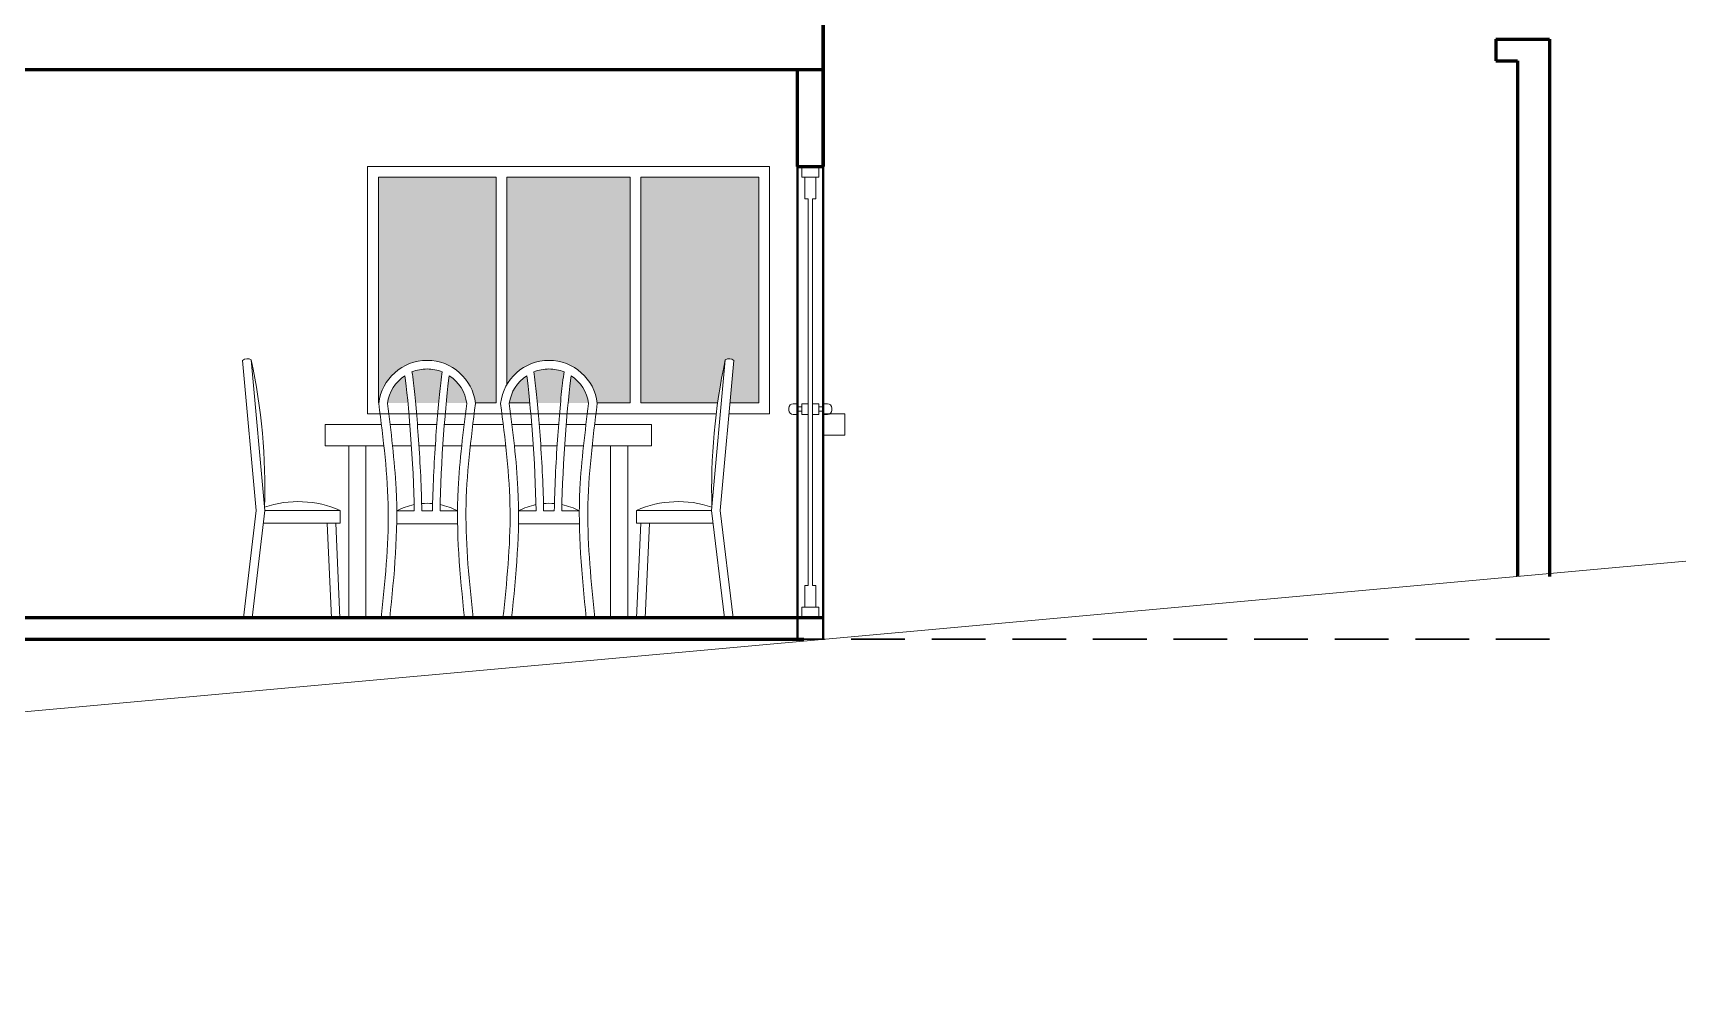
# Model space of a CAD drawing. Header units: metres. Extents: x 539 to 782, y 164 to 633.
# Drawn here: x 683.92 to 691.61, y 175.57 to 180.04 of the extents above; entities that cross this region are included whole.
import ezdxf

# ---------------------------------------------------------------- set-up
doc = ezdxf.new("R2010")
doc.units = ezdxf.units.M
doc.linetypes.add('RAYITAS', pattern=[0.375, 0.25, -0.125])
for name, color, linetype, lineweight in [('03', 3, 'Continuous', 30), ('cota', 1, 'Continuous', 15), ('Fachada1', 5, 'Continuous', 40), ('fachada2', 3, 'Continuous', 20), ('Mobiliario', 42, 'Continuous', 9), ('MURO', 4, 'Continuous', 60)]:
    doc.layers.add(name, color=color, linetype=linetype, lineweight=lineweight)
doc.layers.add('LLENO', color=7, linetype='Continuous', lineweight=9, true_color=0x9c9c9c)

# ---------------------------------------------------------------- blocks, each defined once
blk = doc.blocks.new('A$C02BA6A49')
at = {"ltscale": 0.01}
for p, q in [((-2.2824, 1.1979), (-2.219, 0.5)), ((-2.2425, 1.2), (-2.1788, 0.5)), ((-0.0365, 1.2), (-0.1002, 0.5)), ((0.0034, 1.1979), (-0.06, 0.5)), ((-1.899, 0.9), (-1.899, 0.8)), ((-1.899, 0.9), (-1.6367, 0.9)), ((-1.5964, 0.9), (-1.5043, 0.9)), ((-1.4691, 0.9), (-1.3788, 0.9)), ((-1.3437, 0.9), (-1.2516, 0.9)), ((-1.2113, 0.9), (-1.1417, 0.9)), ((-1.1417, 0.9), (-1.0698, 0.9)), ((-1.111, 0.9), (-1.0698, 0.9)), ((-1.0295, 0.9), (-0.9373, 0.9)), ((-0.9022, 0.9), (-0.8119, 0.9)), ((-0.7768, 0.9), (-0.6847, 0.9)), ((-0.6444, 0.9), (-0.38, 0.9)), ((-0.38, 0.8), (-0.38, 0.9)), ((-1.899, 0.8), (-1.6251, 0.8)), ((-1.789, 0.8), (-1.789, 0)), ((-1.709, 0.8), (-1.709, 0)), ((-1.5848, 0.8), (-1.497, 0.8)), ((-1.4619, 0.8), (-1.3861, 0.8)), ((-1.351, 0.8), (-1.2632, 0.8)), ((-1.2229, 0.8), (-1.1417, 0.8)), ((-1.1417, 0.8), (-1.0582, 0.8)), ((-1.1114, 0.8), (-1.0582, 0.8)), ((-1.0179, 0.8), (-0.9301, 0.8)), ((-0.895, 0.8), (-0.8192, 0.8)), ((-0.7841, 0.8), (-0.6962, 0.8)), ((-0.656, 0.8), (-0.38, 0.8)), ((-0.57, 0), (-0.57, 0.8)), ((-0.49, 0), (-0.49, 0.8)), ((-2.219, 0.5), (-2.279, 0)), ((-2.1787, 0.5), (-2.2387, 0)), ((-1.829, 0.5), (-2.1788, 0.5)), ((-1.829, 0.5), (-1.829, 0.44)), ((-1.5653, 0.498), (-1.484, 0.498)), ((-1.449, 0.498), (-1.424, 0.498)), ((-1.399, 0.498), (-1.424, 0.498)), ((-1.2827, 0.498), (-1.364, 0.498)), ((-0.9984, 0.498), (-0.9171, 0.498)), ((-0.8821, 0.498), (-0.8571, 0.498)), ((-0.8321, 0.498), (-0.8571, 0.498)), ((-0.7158, 0.498), (-0.7971, 0.498)), ((-0.45, 0.5), (-0.45, 0.44)), ((-0.45, 0.5), (-0.1002, 0.5)), ((-0.1003, 0.5), (-0.0403, 0)), ((-0.06, 0.5), (0, 0)), ((-1.829, 0.44), (-2.1859, 0.44)), ((-1.889, 0.4382), (-1.8694, 0)), ((-1.849, 0.44), (-1.8294, 0)), ((-1.5656, 0.438), (-1.424, 0.438)), ((-1.2824, 0.438), (-1.424, 0.438)), ((-0.9987, 0.438), (-0.8571, 0.438)), ((-0.7154, 0.438), (-0.8571, 0.438)), ((-0.45, 0.44), (-0.0931, 0.44)), ((-0.43, 0.44), (-0.4496, 0)), ((-0.39, 0.4382), (-0.4096, 0)), ((-2.279, 0), (-2.2387, 0)), ((-1.8694, 0), (-1.8294, 0)), ((-1.789, 0), (-1.709, 0)), ((-1.6379, 0), (-1.5977, 0)), ((-1.071, 0), (-1.0308, 0)), ((-0.57, 0), (-0.49, 0)), ((-0.4496, 0), (-0.4096, 0)), ((-0.0403, 0), (0, 0)), ((-1.2503, 0), (-1.2101, 0)), ((-0.6834, 0), (-0.6432, 0))]:
    blk.add_line(p, q, dxfattribs=at)
for centre, radius, start, end in [((-2.2611, 1.173), 0.0328, 55.4349, 130.67358), ((-4.9942, 0.6046), 2.8154, 358.1789, 12.20996), ((-1.424, 0.9714), 0.2266, 90, 173.26708), ((-1.424, 0.9714), 0.1866, 90, 112.17961), ((-1.424, 0.9714), 0.2266, 6.73292, 90), ((-1.424, 0.9714), 0.1866, 67.82039, 90), ((-0.8571, 0.9714), 0.2266, 90, 173.26708), ((-0.8571, 0.9714), 0.1866, 90, 112.17961), ((-0.8571, 0.9714), 0.2266, 6.73292, 90), ((-0.8571, 0.9714), 0.1866, 67.82039, 90), ((2.7152, 0.6046), 2.8154, 167.79004, 181.8211), ((-0.0179, 1.173), 0.0328, 49.32642, 124.5651), ((-1.424, 0.9714), 0.1866, 123.582, 171.83417), ((-1.424, 0.9714), 0.1866, 8.16583, 56.418), ((-0.8571, 0.9714), 0.1866, 123.582, 171.83417), ((-0.8571, 0.9714), 0.1866, 8.16583, 56.418), ((-2.024, 0.0559), 0.485, 66.29241, 108.78881), ((-0.255, 0.0559), 0.485, 71.21119, 113.70759), ((-1.424, 0.2303), 0.3027, 101.51856, 117.82597), ((-1.424, 0.2303), 0.3027, 85.15971, 94.84029), ((-1.424, 0.2303), 0.3027, 62.17403, 78.48144), ((-0.8571, 0.2303), 0.3027, 101.51856, 117.82597), ((-0.8571, 0.2303), 0.3027, 85.15971, 94.84029), ((-0.8571, 0.2303), 0.3027, 62.17403, 78.48144)]:
    blk.add_arc(centre, radius, start, end, dxfattribs=at)
for points in [[(-1.5272, 1.1269), (-1.5116, 1.0192), (-1.4863, 0.7121), (-1.484, 0.498)], [(-1.3208, 1.1269), (-1.3364, 1.0192), (-1.3616, 0.7121), (-1.364, 0.498)], [(-0.9603, 1.1269), (-0.9447, 1.0192), (-0.9194, 0.7121), (-0.9171, 0.498)], [(-0.7539, 1.1269), (-0.7695, 1.0192), (-0.7947, 0.7121), (-0.7971, 0.498)]]:
    blk.add_open_spline(points, degree=3, dxfattribs=at)
for points, knots in [([(-1.4944, 1.1442), (-1.4922, 1.1304), (-1.4899, 1.113), (-1.4798, 1.0281), (-1.4711, 0.9326), (-1.4561, 0.7182), (-1.4501, 0.5985), (-1.449, 0.498)], [0.1811295, 0.1811295, 0.1811295, 0.1811295, 0.241059, 0.241059, 0.4257223, 0.4257223, 0.6227321, 0.6227321, 0.6227321, 0.6227321]), ([(-1.3536, 1.1442), (-1.3558, 1.1304), (-1.3581, 1.113), (-1.3682, 1.0281), (-1.3769, 0.9326), (-1.3919, 0.7182), (-1.3979, 0.5985), (-1.399, 0.498)], [0.1811295, 0.1811295, 0.1811295, 0.1811295, 0.241059, 0.241059, 0.4257223, 0.4257223, 0.6227321, 0.6227321, 0.6227321, 0.6227321]), ([(-0.9275, 1.1442), (-0.9253, 1.1304), (-0.923, 1.113), (-0.9129, 1.0281), (-0.9042, 0.9326), (-0.8892, 0.7182), (-0.8832, 0.5985), (-0.8821, 0.498)], [0.1811295, 0.1811295, 0.1811295, 0.1811295, 0.241059, 0.241059, 0.4257223, 0.4257223, 0.6227321, 0.6227321, 0.6227321, 0.6227321]), ([(-0.7866, 1.1442), (-0.7889, 1.1304), (-0.7912, 1.113), (-0.8013, 1.0281), (-0.81, 0.9326), (-0.8249, 0.7182), (-0.831, 0.5985), (-0.8321, 0.498)], [0.1811295, 0.1811295, 0.1811295, 0.1811295, 0.241059, 0.241059, 0.4257223, 0.4257223, 0.6227321, 0.6227321, 0.6227321, 0.6227321]), ([(-1.6087, 0.998), (-1.592, 0.8663), (-1.5752, 0.7336), (-1.5577, 0.3993), (-1.577, 0.198), (-1.5977, 0)], [0.0050584, 0.0050584, 0.0050584, 0.0050584, 0.4018826, 0.4018826, 0.9968596, 0.9968596, 0.9968596, 0.9968596]), ([(-1.2393, 0.998), (-1.256, 0.8663), (-1.2728, 0.7336), (-1.2903, 0.3993), (-1.271, 0.198), (-1.2503, 0)], [0.0050584, 0.0050584, 0.0050584, 0.0050584, 0.4018826, 0.4018826, 0.9968596, 0.9968596, 0.9968596, 0.9968596]), ([(-1.0418, 0.998), (-1.025, 0.8663), (-1.0083, 0.7336), (-0.9908, 0.3993), (-1.0101, 0.198), (-1.0308, 0)], [0.0050584, 0.0050584, 0.0050584, 0.0050584, 0.4018826, 0.4018826, 0.9968596, 0.9968596, 0.9968596, 0.9968596]), ([(-0.6724, 0.998), (-0.6891, 0.8663), (-0.7059, 0.7336), (-0.7234, 0.3993), (-0.7041, 0.198), (-0.6834, 0)], [0.0050584, 0.0050584, 0.0050584, 0.0050584, 0.4018826, 0.4018826, 0.9968596, 0.9968596, 0.9968596, 0.9968596])]:
    blk.add_open_spline(points, degree=3, knots=knots, dxfattribs=at)
for points in [[(-1.649, 0.998), (-1.6049, 0.498), (-1.6379, 0)], [(-1.199, 0.998), (-1.2431, 0.498), (-1.2101, 0)], [(-1.0821, 0.998), (-1.038, 0.498), (-1.071, 0)], [(-0.6321, 0.998), (-0.6762, 0.498), (-0.6432, 0)]]:
    blk.add_spline(points, degree=3, dxfattribs=at)
blk = doc.blocks.new('A$C3DC31B7D')
for p, q in [((0.05, 2), (0.05, 1.9)), ((0.1, 2), (0.1, 1.9)), ((0.065, 1.9), (0.05, 1.9)), ((0.065, 1.9), (0.065, 0.1)), ((0.085, 1.9), (0.085, 0.1)), ((0.085, 1.9), (0.1, 1.9)), ((-0.025, 0.9264), (-0.025, 0.9164)), ((0.015, 0.9464), (-0.005, 0.9464)), ((0.015, 0.8964), (0.015, 0.9464)), ((0.035, 0.9314), (0.015, 0.9314)), ((0.065, 0.9464), (0.035, 0.9464)), ((0.035, 0.9464), (0.035, 0.8964)), ((0.035, 0.9464), (0.065, 0.9464)), ((0.085, 0.9464), (0.115, 0.9464)), ((0.115, 0.9464), (0.085, 0.9464)), ((0.115, 0.9464), (0.115, 0.8964)), ((0.115, 0.9314), (0.135, 0.9314)), ((0.135, 0.8964), (0.135, 0.9464)), ((0.135, 0.9464), (0.155, 0.9464)), ((0.175, 0.9264), (0.175, 0.9164)), ((-0.005, 0.8964), (0.015, 0.8964)), ((0.035, 0.9114), (0.015, 0.9114)), ((0.035, 0.8964), (0.065, 0.8964)), ((0.115, 0.8964), (0.085, 0.8964)), ((0.115, 0.9114), (0.135, 0.9114)), ((0.155, 0.8964), (0.135, 0.8964)), ((0.065, 0.1), (0.05, 0.1)), ((0.05, 0.1), (0.05, 0)), ((0.085, 0.1), (0.1, 0.1)), ((0.1, 0.1), (0.1, 0))]:
    blk.add_line(p, q)
for points in [[(0.035, 2), (0.035, 2.05), (0.115, 2.05), (0.115, 2), (0.09, 2)], [(0.035, 0), (0.035, -0.05), (0.115, -0.05), (0.115, 0), (0.115, 0)]]:
    blk.add_lwpolyline(points, close=True)
for centre, start, end in [((-0.005, 0.9264), 90, 180), ((0.155, 0.9264), 0, 90), ((-0.005, 0.9164), 180, 270), ((0.155, 0.9164), 270, 0)]:
    blk.add_arc(centre, 0.02, start, end)

msp = doc.modelspace()

# ---------------------------------------------------------------- hatches: boundary and pattern name
h = msp.add_hatch(color=256)
h.set_gradient(color1=(51, 51, 51), color2=(224, 224, 224), one_color=1, tint=0.88, name='CURVED')
edge = h.paths.add_edge_path()
edge.add_arc((686.3214, 178.2878), 0.2266, 7.24249, 90)
edge.add_arc((686.3214, 178.2878), 0.2266, 90, 149.53365)
edge.add_line((686.1261, 178.4027), (686.1261, 179.3664))
edge.add_line((686.1261, 179.3664), (686.6995, 179.3664))
edge.add_line((686.6995, 179.3664), (686.6995, 178.3164))
edge.add_line((686.6995, 178.3164), (686.5462, 178.3164))
edge = h.paths.add_edge_path(flags=17)
edge.add_arc((686.3214, 178.2878), 0.1866, 67.82039, 90)
edge.add_arc((686.3214, 178.2878), 0.1866, 90, 112.17961)
edge.add_spline(control_points=[(686.251, 178.4606), (686.2532, 178.4468), (686.2555, 178.4294), (686.2611, 178.3825), (686.2644, 178.3513), (686.2676, 178.3164)], knot_values=[0.181129, 0.181129, 0.181129, 0.181129, 0.241059, 0.241059, 0.316141, 0.316141, 0.316141, 0.316141], degree=3, periodic=0)
edge.add_line((686.2676, 178.3164), (686.3752, 178.3164))
edge.add_spline(control_points=[(686.3752, 178.3164), (686.3785, 178.3513), (686.3817, 178.3825), (686.3873, 178.4294), (686.3896, 178.4468), (686.3918, 178.4606)], knot_values=[0.181129, 0.181129, 0.181129, 0.181129, 0.256212, 0.256212, 0.316141, 0.316141, 0.316141, 0.316141], degree=3, periodic=0)
edge = h.paths.add_edge_path(flags=17)
edge.add_arc((685.7545, 178.2878), 0.1866, 67.82039, 90)
edge.add_arc((685.7545, 178.2878), 0.1866, 90, 112.17961)
edge.add_spline(control_points=[(685.6841, 178.4606), (685.6863, 178.4468), (685.6886, 178.4294), (685.6942, 178.3825), (685.6974, 178.3513), (685.7007, 178.3164)], knot_values=[0.181129, 0.181129, 0.181129, 0.181129, 0.241059, 0.241059, 0.316141, 0.316141, 0.316141, 0.316141], degree=3, periodic=0)
edge.add_line((685.7007, 178.3164), (685.8083, 178.3164))
edge.add_spline(control_points=[(685.8083, 178.3164), (685.8115, 178.3513), (685.8148, 178.3825), (685.8204, 178.4294), (685.8227, 178.4468), (685.8249, 178.4606)], knot_values=[0.181129, 0.181129, 0.181129, 0.181129, 0.256212, 0.256212, 0.316141, 0.316141, 0.316141, 0.316141], degree=3, periodic=0)
edge = h.paths.add_edge_path()
edge.add_arc((685.7545, 178.2878), 0.2266, 7.24249, 90)
edge.add_arc((685.7545, 178.2878), 0.2266, 90, 172.75751)
edge.add_line((685.5297, 178.3164), (685.5278, 178.3164))
edge.add_line((685.5278, 178.3164), (685.5278, 179.3664))
edge.add_line((685.5278, 179.3664), (686.0761, 179.3664))
edge.add_line((686.0761, 179.3664), (686.0761, 178.3164))
edge.add_line((686.0761, 178.3164), (685.9792, 178.3164))
edge = h.paths.add_edge_path(flags=17)
edge.add_arc((685.7545, 178.2878), 0.1866, 8.80655, 56.418)
edge.add_spline(control_points=[(685.8577, 178.4433), (685.8534, 178.4138), (685.8484, 178.3696), (685.8434, 178.3164)], knot_values=[0.197852, 0.197852, 0.197852, 0.197852, 0.313793, 0.313793, 0.313793, 0.313793], degree=3, periodic=0)
edge.add_line((685.8434, 178.3164), (685.9389, 178.3164))
edge = h.paths.add_edge_path(flags=17)
edge.add_arc((686.3214, 178.2878), 0.1866, 123.582, 171.19345)
edge.add_line((686.137, 178.3164), (686.2325, 178.3164))
edge.add_spline(control_points=[(686.2325, 178.3164), (686.2275, 178.3696), (686.2225, 178.4138), (686.2182, 178.4433)], knot_values=[0.197852, 0.197852, 0.197852, 0.197852, 0.313793, 0.313793, 0.313793, 0.313793], degree=3, periodic=0)
edge = h.paths.add_edge_path(flags=17)
edge.add_arc((686.3214, 178.2878), 0.1866, 8.80655, 56.418)
edge.add_spline(control_points=[(686.4246, 178.4433), (686.4203, 178.4138), (686.4154, 178.3696), (686.4103, 178.3164)], knot_values=[0.197852, 0.197852, 0.197852, 0.197852, 0.313793, 0.313793, 0.313793, 0.313793], degree=3, periodic=0)
edge.add_line((686.4103, 178.3164), (686.5058, 178.3164))
edge = h.paths.add_edge_path()
edge.add_arc((687.1606, 178.4894), 0.0328, 49.32642, 124.5651)
edge.add_arc((689.8937, 177.9209), 2.8154, 167.79004, 171.9257)
edge.add_line((687.1062, 178.3164), (686.7495, 178.3164))
edge.add_line((686.7495, 178.3164), (686.7495, 179.3664))
edge.add_line((686.7495, 179.3664), (687.2978, 179.3664))
edge.add_line((687.2978, 179.3664), (687.2978, 178.3164))
edge.add_line((687.2978, 178.3164), (687.1639, 178.3164))
edge.add_line((687.1639, 178.3164), (687.1819, 178.5143))
edge = h.paths.add_edge_path(flags=17)
edge.add_arc((685.7545, 178.2878), 0.1866, 123.582, 171.19345)
edge.add_line((685.5701, 178.3164), (685.6656, 178.3164))
edge.add_spline(control_points=[(685.6656, 178.3164), (685.6605, 178.3696), (685.6556, 178.4138), (685.6513, 178.4433)], knot_values=[0.197852, 0.197852, 0.197852, 0.197852, 0.313793, 0.313793, 0.313793, 0.313793], degree=3, periodic=0)

# ---------------------------------------------------------------- linework, layer by layer
at = {"layer": '03'}
msp.add_line((690.9778, 179.8122), (690.9778, 177.5225), dxfattribs=at)
at = {"layer": '03', "linetype": 'RAYITAS'}
for p, q in [((687.5978, 177.2164), (672.9778, 177.2164)), ((690.9778, 177.2164), (687.5978, 177.2164))]:
    msp.add_line(p, q, dxfattribs=at)
at = {"layer": 'cota'}
msp.add_line((691.6119, 177.5799), (669.3743, 175.5662), dxfattribs=at)
at = {"layer": 'Fachada1'}
for p, q in [((687.4778, 179.4164), (687.4778, 177.2164)), ((687.5978, 179.4164), (687.5978, 177.2164))]:
    msp.add_line(p, q, dxfattribs=at)
at = {"layer": 'fachada2'}
for p, q in [((687.6978, 178.2664), (687.5978, 178.2664)), ((687.6978, 178.2664), (687.6978, 178.1664)), ((687.5978, 178.1664), (687.6978, 178.1664))]:
    msp.add_line(p, q, dxfattribs=at)
msp.add_lwpolyline([(687.0995, 178.2664), (685.4778, 178.2664), (685.4778, 179.4164), (687.3478, 179.4164), (687.3478, 178.2664), (687.1594, 178.2664)], dxfattribs=at)
at = {"layer": 'LLENO'}
for points in [[(685.5297, 178.3164), (685.5278, 178.3164), (685.5278, 179.3664), (686.0761, 179.3664), (686.0761, 178.3164), (685.9792, 178.3164)], [(686.5462, 178.3164), (686.6995, 178.3164), (686.6995, 179.3664), (686.1261, 179.3664), (686.1261, 178.4027)], [(687.1639, 178.3164), (687.2978, 178.3164), (687.2978, 179.3664), (686.7495, 179.3664), (686.7495, 178.3164), (687.1062, 178.3164)], [(686.137, 178.3164), (686.2325, 178.3164)]]:
    msp.add_lwpolyline(points, dxfattribs=at)
at = {"layer": 'MURO'}
for p, q in [((687.5978, 183.4052), (687.5978, 179.4164)), ((687.5978, 179.4164), (687.5978, 183.4052)), ((690.7278, 180.0089), (690.9778, 180.0089)), ((690.7278, 180.0089), (690.7278, 179.9089)), ((690.9778, 180.0089), (690.9778, 177.5089)), ((690.7278, 179.9089), (690.8278, 179.9089)), ((690.8278, 179.9089), (690.8278, 177.5089)), ((687.5978, 179.8664), (673.9778, 179.8664)), ((687.4778, 179.4164), (687.4778, 179.8664)), ((687.4778, 179.4164), (687.5978, 179.4164)), ((687.5978, 177.3164), (673.9778, 177.3164)), ((673.9778, 177.2164), (687.5078, 177.2164))]:
    msp.add_line(p, q, dxfattribs=at)

# ---------------------------------------------------------------- block references
at = {"layer": 'fachada2', "ltscale": 2}
msp.add_blockref('A$C3DC31B7D', (687.4628, 177.3664), dxfattribs=at)
at = {"layer": 'Mobiliario'}
msp.add_blockref('A$C02BA6A49', (687.1785, 177.3164), dxfattribs=at)

doc.saveas('drawing.dxf')
